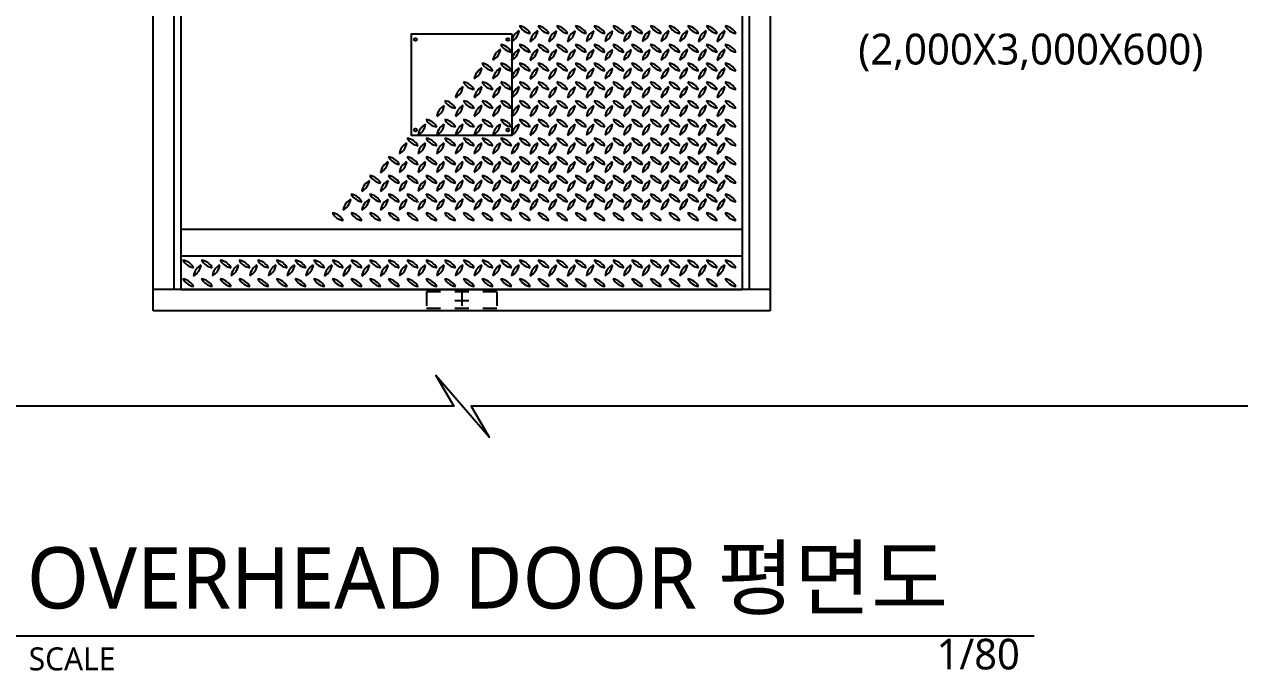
# Model space of a CAD drawing. Header units: millimetres. Extents: x 909 to 159266, y 137 to 21462.
# Drawn here: x 84289 to 88622, y 2517 to 4820 of the extents above; entities that cross this region are included whole.
import ezdxf
from ezdxf.enums import TextEntityAlignment as Align

# ---------------------------------------------------------------- set-up
doc = ezdxf.new("R2010")
doc.units = ezdxf.units.MM
doc.header["$LTSCALE"] = 50
doc.header["$MEASUREMENT"] = 0
doc.linetypes.add('HIDDEN', pattern=[2, 1, -1])
doc.layers.add('DIM', color=7, linetype='Continuous')
doc.layers.add('건축120130$0$MARK', color=3, linetype='Continuous')
doc.layers.add('건축120130$0$TEX', color=3, linetype='Continuous', lineweight=15)
doc.styles.add('울릉도M', font='NanumGothic.ttf')

# ---------------------------------------------------------------- blocks, each defined once
blk = doc.blocks.new('지상1층 평면도$0$G$C6949C102')
at = {"color": 4}
for p, q in [((356, 44.9), (356, 3044.9)), ((2356, 3044.9), (2356, 44.9)), ((356, 44.9), (2356, 44.9))]:
    blk.add_line(p, q, dxfattribs=at)
for p, q in [((356, 260.5), (2356, 260.5)), ((356, 164.9), (2356, 164.9))]:
    blk.add_line(p, q)
blk.add_lwpolyline([(1536, 954.9), (1176, 954.9), (1176, 594.9), (1536, 594.9)], close=True)
for centre in [(1191.7, 936), (1520.3, 936), (1191.7, 613.9), (1520.3, 613.9)]:
    blk.add_circle(centre, 5)
for centre, start, end in [((1585.1, 921.5), 118.0444, 171.459), ((1509.3, 975), 298.0444, 351.459), ((1608, 1009.2), 208.0444, 261.459), ((1554.4, 933.5), 28.0444, 81.459), ((1651.7, 921.5), 118.0444, 171.459), ((1576, 975), 298.0444, 351.459), ((1621.1, 933.5), 28.0444, 81.459), ((1674.6, 1009.2), 208.0444, 261.459), ((1718.4, 921.5), 118.0444, 171.459), ((1642.7, 975), 298.0444, 351.459), ((1687.8, 933.5), 28.0444, 81.459), ((1741.3, 1009.2), 208.0444, 261.459), ((1785.1, 921.5), 118.0444, 171.459), ((1709.3, 975), 298.0444, 351.459), ((1754.4, 933.5), 28.0444, 81.459), ((1808, 1009.2), 208.0444, 261.459), ((1851.7, 921.5), 118.0444, 171.459), ((1776, 975), 298.0444, 351.459), ((1821.1, 933.5), 28.0444, 81.459), ((1874.6, 1009.2), 208.0444, 261.459), ((1918.4, 921.5), 118.0444, 171.459), ((1842.7, 975), 298.0444, 351.459), ((1887.8, 933.5), 28.0444, 81.459), ((1941.3, 1009.2), 208.0444, 261.459), ((1985.1, 921.5), 118.0444, 171.459), ((1909.3, 975), 298.0444, 351.459), ((1954.4, 933.5), 28.0444, 81.459), ((2008, 1009.2), 208.0444, 261.459), ((2051.7, 921.5), 118.0444, 171.459), ((1976, 975), 298.0444, 351.459), ((2021.1, 933.5), 28.0444, 81.459), ((2074.6, 1009.2), 208.0444, 261.459), ((2118.4, 921.5), 118.0444, 171.459), ((2042.7, 975), 298.0444, 351.459), ((2087.8, 933.5), 28.0444, 81.459), ((2141.3, 1009.2), 208.0444, 261.459), ((2185.1, 921.5), 118.0444, 171.459), ((2109.3, 975), 298.0444, 351.459), ((2154.4, 933.5), 28.0444, 81.459), ((2208, 1009.2), 208.0444, 261.459), ((2251.7, 921.5), 118.0444, 171.459), ((2176, 975), 298.0444, 351.459), ((2221.1, 933.5), 28.0444, 81.459), ((2274.6, 1009.2), 208.0444, 261.459), ((2318.4, 921.5), 118.0444, 171.459), ((2242.7, 975), 298.0444, 351.459), ((2287.8, 933.5), 28.0444, 81.459), ((2341.3, 1009.2), 208.0444, 261.459), ((1487.8, 866.8), 28.0444, 81.459), ((1541.3, 942.5), 208.0444, 261.459), ((1554.4, 866.8), 28.0444, 81.459), ((1608, 942.5), 208.0444, 261.459), ((1621.1, 866.8), 28.0444, 81.459), ((1674.6, 942.5), 208.0444, 261.459), ((1687.8, 866.8), 28.0444, 81.459), ((1741.3, 942.5), 208.0444, 261.459), ((1754.4, 866.8), 28.0444, 81.459), ((1808, 942.5), 208.0444, 261.459), ((1821.1, 866.8), 28.0444, 81.459), ((1874.6, 942.5), 208.0444, 261.459), ((1887.8, 866.8), 28.0444, 81.459), ((1941.3, 942.5), 208.0444, 261.459), ((1954.4, 866.8), 28.0444, 81.459), ((2008, 942.5), 208.0444, 261.459), ((2021.1, 866.8), 28.0444, 81.459), ((2074.6, 942.5), 208.0444, 261.459), ((2087.8, 866.8), 28.0444, 81.459), ((2141.3, 942.5), 208.0444, 261.459), ((2154.4, 866.8), 28.0444, 81.459), ((2208, 942.5), 208.0444, 261.459), ((2221.1, 866.8), 28.0444, 81.459), ((2274.6, 942.5), 208.0444, 261.459), ((2287.8, 866.8), 28.0444, 81.459), ((2341.3, 942.5), 208.0444, 261.459), ((1518.4, 854.8), 118.0444, 171.459), ((1442.7, 908.3), 298.0444, 351.459), ((1585.1, 854.8), 118.0444, 171.459), ((1509.3, 908.3), 298.0444, 351.459), ((1651.7, 854.8), 118.0444, 171.459), ((1576, 908.3), 298.0444, 351.459), ((1718.4, 854.8), 118.0444, 171.459), ((1642.7, 908.3), 298.0444, 351.459), ((1785.1, 854.8), 118.0444, 171.459), ((1709.3, 908.3), 298.0444, 351.459), ((1851.7, 854.8), 118.0444, 171.459), ((1776, 908.3), 298.0444, 351.459), ((1918.4, 854.8), 118.0444, 171.459), ((1842.7, 908.3), 298.0444, 351.459), ((1985.1, 854.8), 118.0444, 171.459), ((1909.3, 908.3), 298.0444, 351.459), ((2051.7, 854.8), 118.0444, 171.459), ((1976, 908.3), 298.0444, 351.459), ((2118.4, 854.8), 118.0444, 171.459), ((2042.7, 908.3), 298.0444, 351.459), ((2185.1, 854.8), 118.0444, 171.459), ((2109.3, 908.3), 298.0444, 351.459), ((2251.7, 854.8), 118.0444, 171.459), ((2176, 908.3), 298.0444, 351.459), ((2318.4, 854.8), 118.0444, 171.459), ((2242.7, 908.3), 298.0444, 351.459), ((1451.7, 788.1), 118.0444, 171.459), ((1376, 841.7), 298.0444, 351.459), ((1421.1, 800.1), 28.0444, 81.459), ((1474.6, 875.9), 208.0444, 261.459), ((1518.4, 788.1), 118.0444, 171.459), ((1442.7, 841.7), 298.0444, 351.459), ((1487.8, 800.1), 28.0444, 81.459), ((1541.3, 875.9), 208.0444, 261.459), ((1585.1, 788.1), 118.0444, 171.459), ((1509.3, 841.7), 298.0444, 351.459), ((1554.4, 800.1), 28.0444, 81.459), ((1608, 875.9), 208.0444, 261.459), ((1651.7, 788.1), 118.0444, 171.459), ((1576, 841.7), 298.0444, 351.459), ((1621.1, 800.1), 28.0444, 81.459), ((1674.6, 875.9), 208.0444, 261.459), ((1718.4, 788.1), 118.0444, 171.459), ((1642.7, 841.7), 298.0444, 351.459), ((1687.8, 800.1), 28.0444, 81.459), ((1741.3, 875.9), 208.0444, 261.459), ((1785.1, 788.1), 118.0444, 171.459), ((1709.3, 841.7), 298.0444, 351.459), ((1754.4, 800.1), 28.0444, 81.459), ((1808, 875.9), 208.0444, 261.459), ((1851.7, 788.1), 118.0444, 171.459), ((1776, 841.7), 298.0444, 351.459), ((1821.1, 800.1), 28.0444, 81.459), ((1874.6, 875.9), 208.0444, 261.459), ((1918.4, 788.1), 118.0444, 171.459), ((1842.7, 841.7), 298.0444, 351.459), ((1887.8, 800.1), 28.0444, 81.459), ((1941.3, 875.9), 208.0444, 261.459), ((1985.1, 788.1), 118.0444, 171.459), ((1909.3, 841.7), 298.0444, 351.459), ((1954.4, 800.1), 28.0444, 81.459), ((2008, 875.9), 208.0444, 261.459), ((2051.7, 788.1), 118.0444, 171.459), ((1976, 841.7), 298.0444, 351.459), ((2021.1, 800.1), 28.0444, 81.459), ((2074.6, 875.9), 208.0444, 261.459), ((2118.4, 788.1), 118.0444, 171.459), ((2042.7, 841.7), 298.0444, 351.459), ((2087.8, 800.1), 28.0444, 81.459), ((2141.3, 875.9), 208.0444, 261.459), ((2185.1, 788.1), 118.0444, 171.459), ((2109.3, 841.7), 298.0444, 351.459), ((2154.4, 800.1), 28.0444, 81.459), ((2208, 875.9), 208.0444, 261.459), ((2251.7, 788.1), 118.0444, 171.459), ((2176, 841.7), 298.0444, 351.459), ((2221.1, 800.1), 28.0444, 81.459), ((2274.6, 875.9), 208.0444, 261.459), ((2318.4, 788.1), 118.0444, 171.459), ((2242.7, 841.7), 298.0444, 351.459), ((2287.8, 800.1), 28.0444, 81.459), ((2341.3, 875.9), 208.0444, 261.459), ((1354.4, 733.5), 28.0444, 81.459), ((1408, 809.2), 208.0444, 261.459), ((1421.1, 733.5), 28.0444, 81.459), ((1474.6, 809.2), 208.0444, 261.459), ((1487.8, 733.5), 28.0444, 81.459), ((1541.3, 809.2), 208.0444, 261.459), ((1554.4, 733.5), 28.0444, 81.459), ((1608, 809.2), 208.0444, 261.459), ((1621.1, 733.5), 28.0444, 81.459), ((1674.6, 809.2), 208.0444, 261.459), ((1687.8, 733.5), 28.0444, 81.459), ((1741.3, 809.2), 208.0444, 261.459), ((1754.4, 733.5), 28.0444, 81.459), ((1808, 809.2), 208.0444, 261.459), ((1821.1, 733.5), 28.0444, 81.459), ((1874.6, 809.2), 208.0444, 261.459), ((1887.8, 733.5), 28.0444, 81.459), ((1941.3, 809.2), 208.0444, 261.459), ((1954.4, 733.5), 28.0444, 81.459), ((2008, 809.2), 208.0444, 261.459), ((2021.1, 733.5), 28.0444, 81.459), ((2074.6, 809.2), 208.0444, 261.459), ((2087.8, 733.5), 28.0444, 81.459), ((2141.3, 809.2), 208.0444, 261.459), ((2154.4, 733.5), 28.0444, 81.459), ((2208, 809.2), 208.0444, 261.459), ((2221.1, 733.5), 28.0444, 81.459), ((2274.6, 809.2), 208.0444, 261.459), ((2287.8, 733.5), 28.0444, 81.459), ((2341.3, 809.2), 208.0444, 261.459), ((1385.1, 721.5), 118.0444, 171.459), ((1309.3, 775), 298.0444, 351.459), ((1451.7, 721.5), 118.0444, 171.459), ((1376, 775), 298.0444, 351.459), ((1518.4, 721.5), 118.0444, 171.459), ((1442.7, 775), 298.0444, 351.459), ((1585.1, 721.5), 118.0444, 171.459), ((1509.3, 775), 298.0444, 351.459), ((1651.7, 721.5), 118.0444, 171.459), ((1576, 775), 298.0444, 351.459), ((1718.4, 721.5), 118.0444, 171.459), ((1642.7, 775), 298.0444, 351.459), ((1785.1, 721.5), 118.0444, 171.459), ((1709.3, 775), 298.0444, 351.459), ((1851.7, 721.5), 118.0444, 171.459), ((1776, 775), 298.0444, 351.459), ((1918.4, 721.5), 118.0444, 171.459), ((1842.7, 775), 298.0444, 351.459), ((1985.1, 721.5), 118.0444, 171.459), ((1909.3, 775), 298.0444, 351.459), ((2051.7, 721.5), 118.0444, 171.459), ((1976, 775), 298.0444, 351.459), ((2118.4, 721.5), 118.0444, 171.459), ((2042.7, 775), 298.0444, 351.459), ((2185.1, 721.5), 118.0444, 171.459), ((2109.3, 775), 298.0444, 351.459), ((2251.7, 721.5), 118.0444, 171.459), ((2176, 775), 298.0444, 351.459), ((2318.4, 721.5), 118.0444, 171.459), ((2242.7, 775), 298.0444, 351.459), ((1318.4, 654.8), 118.0444, 171.459), ((1242.7, 708.3), 298.0444, 351.459), ((1287.8, 666.8), 28.0444, 81.459), ((1341.3, 742.5), 208.0444, 261.459), ((1385.1, 654.8), 118.0444, 171.459), ((1309.3, 708.3), 298.0444, 351.459), ((1354.4, 666.8), 28.0444, 81.459), ((1408, 742.5), 208.0444, 261.459), ((1451.7, 654.8), 118.0444, 171.459), ((1376, 708.3), 298.0444, 351.459), ((1421.1, 666.8), 28.0444, 81.459), ((1474.6, 742.5), 208.0444, 261.459), ((1518.4, 654.8), 118.0444, 171.459), ((1442.7, 708.3), 298.0444, 351.459), ((1487.8, 666.8), 28.0444, 81.459), ((1541.3, 742.5), 208.0444, 261.459), ((1585.1, 654.8), 118.0444, 171.459), ((1509.3, 708.3), 298.0444, 351.459), ((1554.4, 666.8), 28.0444, 81.459), ((1608, 742.5), 208.0444, 261.459), ((1651.7, 654.8), 118.0444, 171.459), ((1576, 708.3), 298.0444, 351.459), ((1621.1, 666.8), 28.0444, 81.459), ((1674.6, 742.5), 208.0444, 261.459), ((1718.4, 654.8), 118.0444, 171.459), ((1642.7, 708.3), 298.0444, 351.459), ((1687.8, 666.8), 28.0444, 81.459), ((1741.3, 742.5), 208.0444, 261.459), ((1785.1, 654.8), 118.0444, 171.459), ((1709.3, 708.3), 298.0444, 351.459), ((1754.4, 666.8), 28.0444, 81.459), ((1808, 742.5), 208.0444, 261.459), ((1851.7, 654.8), 118.0444, 171.459), ((1776, 708.3), 298.0444, 351.459), ((1821.1, 666.8), 28.0444, 81.459), ((1874.6, 742.5), 208.0444, 261.459), ((1918.4, 654.8), 118.0444, 171.459), ((1842.7, 708.3), 298.0444, 351.459), ((1887.8, 666.8), 28.0444, 81.459), ((1941.3, 742.5), 208.0444, 261.459), ((1985.1, 654.8), 118.0444, 171.459), ((1909.3, 708.3), 298.0444, 351.459), ((1954.4, 666.8), 28.0444, 81.459), ((2008, 742.5), 208.0444, 261.459), ((2051.7, 654.8), 118.0444, 171.459), ((1976, 708.3), 298.0444, 351.459), ((2021.1, 666.8), 28.0444, 81.459), ((2074.6, 742.5), 208.0444, 261.459), ((2118.4, 654.8), 118.0444, 171.459), ((2042.7, 708.3), 298.0444, 351.459), ((2087.8, 666.8), 28.0444, 81.459), ((2141.3, 742.5), 208.0444, 261.459), ((2185.1, 654.8), 118.0444, 171.459), ((2109.3, 708.3), 298.0444, 351.459), ((2154.4, 666.8), 28.0444, 81.459), ((2208, 742.5), 208.0444, 261.459), ((2251.7, 654.8), 118.0444, 171.459), ((2176, 708.3), 298.0444, 351.459), ((2221.1, 666.8), 28.0444, 81.459), ((2274.6, 742.5), 208.0444, 261.459), ((2318.4, 654.8), 118.0444, 171.459), ((2242.7, 708.3), 298.0444, 351.459), ((2287.8, 666.8), 28.0444, 81.459), ((2341.3, 742.5), 208.0444, 261.459), ((1221.1, 600.1), 28.0444, 81.459), ((1274.6, 675.9), 208.0444, 261.459), ((1287.8, 600.1), 28.0444, 81.459), ((1341.3, 675.9), 208.0444, 261.459), ((1354.4, 600.1), 28.0444, 81.459), ((1408, 675.9), 208.0444, 261.459), ((1421.1, 600.1), 28.0444, 81.459), ((1474.6, 675.9), 208.0444, 261.459), ((1487.8, 600.1), 28.0444, 81.459), ((1541.3, 675.9), 208.0444, 261.459), ((1554.4, 600.1), 28.0444, 81.459), ((1608, 675.9), 208.0444, 261.459), ((1621.1, 600.1), 28.0444, 81.459), ((1674.6, 675.9), 208.0444, 261.459), ((1687.8, 600.1), 28.0444, 81.459), ((1741.3, 675.9), 208.0444, 261.459), ((1754.4, 600.1), 28.0444, 81.459), ((1808, 675.9), 208.0444, 261.459), ((1821.1, 600.1), 28.0444, 81.459), ((1874.6, 675.9), 208.0444, 261.459), ((1887.8, 600.1), 28.0444, 81.459), ((1941.3, 675.9), 208.0444, 261.459), ((1954.4, 600.1), 28.0444, 81.459), ((2008, 675.9), 208.0444, 261.459), ((2021.1, 600.1), 28.0444, 81.459), ((2074.6, 675.9), 208.0444, 261.459), ((2087.8, 600.1), 28.0444, 81.459), ((2141.3, 675.9), 208.0444, 261.459), ((2154.4, 600.1), 28.0444, 81.459), ((2208, 675.9), 208.0444, 261.459), ((2221.1, 600.1), 28.0444, 81.459), ((2274.6, 675.9), 208.0444, 261.459), ((2287.8, 600.1), 28.0444, 81.459), ((2341.3, 675.9), 208.0444, 261.459), ((1251.7, 588.1), 118.0444, 171.459), ((1176, 641.7), 298.0444, 351.459), ((1318.4, 588.1), 118.0444, 171.459), ((1242.7, 641.7), 298.0444, 351.459), ((1385.1, 588.1), 118.0444, 171.459), ((1309.3, 641.7), 298.0444, 351.459), ((1451.7, 588.1), 118.0444, 171.459), ((1376, 641.7), 298.0444, 351.459), ((1518.4, 588.1), 118.0444, 171.459), ((1442.7, 641.7), 298.0444, 351.459), ((1585.1, 588.1), 118.0444, 171.459), ((1509.3, 641.7), 298.0444, 351.459), ((1651.7, 588.1), 118.0444, 171.459), ((1576, 641.7), 298.0444, 351.459), ((1718.4, 588.1), 118.0444, 171.459), ((1642.7, 641.7), 298.0444, 351.459), ((1785.1, 588.1), 118.0444, 171.459), ((1709.3, 641.7), 298.0444, 351.459), ((1851.7, 588.1), 118.0444, 171.459), ((1776, 641.7), 298.0444, 351.459), ((1918.4, 588.1), 118.0444, 171.459), ((1842.7, 641.7), 298.0444, 351.459), ((1985.1, 588.1), 118.0444, 171.459), ((1909.3, 641.7), 298.0444, 351.459), ((2051.7, 588.1), 118.0444, 171.459), ((1976, 641.7), 298.0444, 351.459), ((2118.4, 588.1), 118.0444, 171.459), ((2042.7, 641.7), 298.0444, 351.459), ((2185.1, 588.1), 118.0444, 171.459), ((2109.3, 641.7), 298.0444, 351.459), ((2251.7, 588.1), 118.0444, 171.459), ((2176, 641.7), 298.0444, 351.459), ((2318.4, 588.1), 118.0444, 171.459), ((2242.7, 641.7), 298.0444, 351.459), ((1185.1, 521.5), 118.0444, 171.459), ((1109.3, 575), 298.0444, 351.459), ((1154.4, 533.5), 28.0444, 81.459), ((1208, 609.2), 208.0444, 261.459), ((1251.7, 521.5), 118.0444, 171.459), ((1176, 575), 298.0444, 351.459), ((1221.1, 533.5), 28.0444, 81.459), ((1274.6, 609.2), 208.0444, 261.459), ((1318.4, 521.5), 118.0444, 171.459), ((1242.7, 575), 298.0444, 351.459), ((1287.8, 533.5), 28.0444, 81.459), ((1341.3, 609.2), 208.0444, 261.459), ((1385.1, 521.5), 118.0444, 171.459), ((1309.3, 575), 298.0444, 351.459), ((1354.4, 533.5), 28.0444, 81.459), ((1408, 609.2), 208.0444, 261.459), ((1451.7, 521.5), 118.0444, 171.459), ((1376, 575), 298.0444, 351.459), ((1421.1, 533.5), 28.0444, 81.459), ((1474.6, 609.2), 208.0444, 261.459), ((1518.4, 521.5), 118.0444, 171.459), ((1442.7, 575), 298.0444, 351.459), ((1487.8, 533.5), 28.0444, 81.459), ((1541.3, 609.2), 208.0444, 261.459), ((1585.1, 521.5), 118.0444, 171.459), ((1509.3, 575), 298.0444, 351.459), ((1554.4, 533.5), 28.0444, 81.459), ((1608, 609.2), 208.0444, 261.459), ((1651.7, 521.5), 118.0444, 171.459), ((1576, 575), 298.0444, 351.459), ((1621.1, 533.5), 28.0444, 81.459), ((1674.6, 609.2), 208.0444, 261.459), ((1718.4, 521.5), 118.0444, 171.459), ((1642.7, 575), 298.0444, 351.459), ((1687.8, 533.5), 28.0444, 81.459), ((1741.3, 609.2), 208.0444, 261.459), ((1785.1, 521.5), 118.0444, 171.459), ((1709.3, 575), 298.0444, 351.459), ((1754.4, 533.5), 28.0444, 81.459), ((1808, 609.2), 208.0444, 261.459), ((1851.7, 521.5), 118.0444, 171.459), ((1776, 575), 298.0444, 351.459), ((1821.1, 533.5), 28.0444, 81.459), ((1874.6, 609.2), 208.0444, 261.459), ((1918.4, 521.5), 118.0444, 171.459), ((1842.7, 575), 298.0444, 351.459), ((1887.8, 533.5), 28.0444, 81.459), ((1941.3, 609.2), 208.0444, 261.459), ((1985.1, 521.5), 118.0444, 171.459), ((1909.3, 575), 298.0444, 351.459), ((1954.4, 533.5), 28.0444, 81.459), ((2008, 609.2), 208.0444, 261.459), ((2051.7, 521.5), 118.0444, 171.459), ((1976, 575), 298.0444, 351.459), ((2021.1, 533.5), 28.0444, 81.459), ((2074.6, 609.2), 208.0444, 261.459), ((2118.4, 521.5), 118.0444, 171.459), ((2042.7, 575), 298.0444, 351.459), ((2087.8, 533.5), 28.0444, 81.459), ((2141.3, 609.2), 208.0444, 261.459), ((2185.1, 521.5), 118.0444, 171.459), ((2109.3, 575), 298.0444, 351.459), ((2154.4, 533.5), 28.0444, 81.459), ((2208, 609.2), 208.0444, 261.459), ((2251.7, 521.5), 118.0444, 171.459), ((2176, 575), 298.0444, 351.459), ((2221.1, 533.5), 28.0444, 81.459), ((2274.6, 609.2), 208.0444, 261.459), ((2318.4, 521.5), 118.0444, 171.459), ((2242.7, 575), 298.0444, 351.459), ((2287.8, 533.5), 28.0444, 81.459), ((2341.3, 609.2), 208.0444, 261.459), ((1118.4, 454.8), 118.0444, 171.459), ((1042.7, 508.3), 298.0444, 351.459), ((1087.8, 466.8), 28.0444, 81.459), ((1141.3, 542.5), 208.0444, 261.459), ((1185.1, 454.8), 118.0444, 171.459), ((1109.3, 508.3), 298.0444, 351.459), ((1154.4, 466.8), 28.0444, 81.459), ((1208, 542.5), 208.0444, 261.459), ((1251.7, 454.8), 118.0444, 171.459), ((1176, 508.3), 298.0444, 351.459), ((1221.1, 466.8), 28.0444, 81.459), ((1274.6, 542.5), 208.0444, 261.459), ((1318.4, 454.8), 118.0444, 171.459), ((1242.7, 508.3), 298.0444, 351.459), ((1287.8, 466.8), 28.0444, 81.459), ((1341.3, 542.5), 208.0444, 261.459), ((1385.1, 454.8), 118.0444, 171.459), ((1309.3, 508.3), 298.0444, 351.459), ((1354.4, 466.8), 28.0444, 81.459), ((1408, 542.5), 208.0444, 261.459), ((1451.7, 454.8), 118.0444, 171.459), ((1376, 508.3), 298.0444, 351.459), ((1421.1, 466.8), 28.0444, 81.459), ((1474.6, 542.5), 208.0444, 261.459), ((1518.4, 454.8), 118.0444, 171.459), ((1442.7, 508.3), 298.0444, 351.459), ((1487.8, 466.8), 28.0444, 81.459), ((1541.3, 542.5), 208.0444, 261.459), ((1585.1, 454.8), 118.0444, 171.459), ((1509.3, 508.3), 298.0444, 351.459), ((1554.4, 466.8), 28.0444, 81.459), ((1608, 542.5), 208.0444, 261.459), ((1651.7, 454.8), 118.0444, 171.459), ((1576, 508.3), 298.0444, 351.459), ((1621.1, 466.8), 28.0444, 81.459), ((1674.6, 542.5), 208.0444, 261.459), ((1718.4, 454.8), 118.0444, 171.459), ((1642.7, 508.3), 298.0444, 351.459), ((1687.8, 466.8), 28.0444, 81.459), ((1741.3, 542.5), 208.0444, 261.459), ((1785.1, 454.8), 118.0444, 171.459), ((1709.3, 508.3), 298.0444, 351.459), ((1754.4, 466.8), 28.0444, 81.459), ((1808, 542.5), 208.0444, 261.459), ((1851.7, 454.8), 118.0444, 171.459), ((1776, 508.3), 298.0444, 351.459), ((1821.1, 466.8), 28.0444, 81.459), ((1874.6, 542.5), 208.0444, 261.459), ((1918.4, 454.8), 118.0444, 171.459), ((1842.7, 508.3), 298.0444, 351.459), ((1887.8, 466.8), 28.0444, 81.459), ((1941.3, 542.5), 208.0444, 261.459), ((1985.1, 454.8), 118.0444, 171.459), ((1909.3, 508.3), 298.0444, 351.459), ((1954.4, 466.8), 28.0444, 81.459), ((2008, 542.5), 208.0444, 261.459), ((2051.7, 454.8), 118.0444, 171.459), ((1976, 508.3), 298.0444, 351.459), ((2021.1, 466.8), 28.0444, 81.459), ((2074.6, 542.5), 208.0444, 261.459), ((2118.4, 454.8), 118.0444, 171.459), ((2042.7, 508.3), 298.0444, 351.459), ((2087.8, 466.8), 28.0444, 81.459), ((2141.3, 542.5), 208.0444, 261.459), ((2185.1, 454.8), 118.0444, 171.459), ((2109.3, 508.3), 298.0444, 351.459), ((2154.4, 466.8), 28.0444, 81.459), ((2208, 542.5), 208.0444, 261.459), ((2251.7, 454.8), 118.0444, 171.459), ((2176, 508.3), 298.0444, 351.459), ((2221.1, 466.8), 28.0444, 81.459), ((2274.6, 542.5), 208.0444, 261.459), ((2318.4, 454.8), 118.0444, 171.459), ((2242.7, 508.3), 298.0444, 351.459), ((2287.8, 466.8), 28.0444, 81.459), ((2341.3, 542.5), 208.0444, 261.459), ((1051.7, 388.1), 118.0444, 171.459), ((976, 441.7), 298.0444, 351.459), ((1021.1, 400.1), 28.0444, 81.459), ((1074.6, 475.9), 208.0444, 261.459), ((1118.4, 388.1), 118.0444, 171.459), ((1042.7, 441.7), 298.0444, 351.459), ((1087.8, 400.1), 28.0444, 81.459), ((1141.3, 475.9), 208.0444, 261.459), ((1185.1, 388.1), 118.0444, 171.459), ((1109.3, 441.7), 298.0444, 351.459), ((1154.4, 400.1), 28.0444, 81.459), ((1208, 475.9), 208.0444, 261.459), ((1251.7, 388.1), 118.0444, 171.459), ((1176, 441.7), 298.0444, 351.459), ((1221.1, 400.1), 28.0444, 81.459), ((1274.6, 475.9), 208.0444, 261.459), ((1318.4, 388.1), 118.0444, 171.459), ((1242.7, 441.7), 298.0444, 351.459), ((1287.8, 400.1), 28.0444, 81.459), ((1341.3, 475.9), 208.0444, 261.459), ((1385.1, 388.1), 118.0444, 171.459), ((1309.3, 441.7), 298.0444, 351.459), ((1354.4, 400.1), 28.0444, 81.459), ((1408, 475.9), 208.0444, 261.459), ((1451.7, 388.1), 118.0444, 171.459), ((1376, 441.7), 298.0444, 351.459), ((1421.1, 400.1), 28.0444, 81.459), ((1474.6, 475.9), 208.0444, 261.459), ((1518.4, 388.1), 118.0444, 171.459), ((1442.7, 441.7), 298.0444, 351.459), ((1487.8, 400.1), 28.0444, 81.459), ((1541.3, 475.9), 208.0444, 261.459), ((1585.1, 388.1), 118.0444, 171.459), ((1509.3, 441.7), 298.0444, 351.459), ((1554.4, 400.1), 28.0444, 81.459), ((1608, 475.9), 208.0444, 261.459), ((1651.7, 388.1), 118.0444, 171.459), ((1576, 441.7), 298.0444, 351.459), ((1621.1, 400.1), 28.0444, 81.459), ((1674.6, 475.9), 208.0444, 261.459), ((1718.4, 388.1), 118.0444, 171.459), ((1642.7, 441.7), 298.0444, 351.459), ((1687.8, 400.1), 28.0444, 81.459), ((1741.3, 475.9), 208.0444, 261.459), ((1785.1, 388.1), 118.0444, 171.459), ((1709.3, 441.7), 298.0444, 351.459), ((1754.4, 400.1), 28.0444, 81.459), ((1808, 475.9), 208.0444, 261.459), ((1851.7, 388.1), 118.0444, 171.459), ((1776, 441.7), 298.0444, 351.459), ((1821.1, 400.1), 28.0444, 81.459), ((1874.6, 475.9), 208.0444, 261.459), ((1918.4, 388.1), 118.0444, 171.459), ((1842.7, 441.7), 298.0444, 351.459), ((1887.8, 400.1), 28.0444, 81.459), ((1941.3, 475.9), 208.0444, 261.459), ((1985.1, 388.1), 118.0444, 171.459), ((1909.3, 441.7), 298.0444, 351.459), ((1954.4, 400.1), 28.0444, 81.459), ((2008, 475.9), 208.0444, 261.459), ((2051.7, 388.1), 118.0444, 171.459), ((1976, 441.7), 298.0444, 351.459), ((2021.1, 400.1), 28.0444, 81.459), ((2074.6, 475.9), 208.0444, 261.459), ((2118.4, 388.1), 118.0444, 171.459), ((2042.7, 441.7), 298.0444, 351.459), ((2087.8, 400.1), 28.0444, 81.459), ((2141.3, 475.9), 208.0444, 261.459), ((2185.1, 388.1), 118.0444, 171.459), ((2109.3, 441.7), 298.0444, 351.459), ((2154.4, 400.1), 28.0444, 81.459), ((2208, 475.9), 208.0444, 261.459), ((2176, 441.7), 298.0444, 351.459), ((2251.7, 388.1), 118.0444, 171.459), ((2221.1, 400.1), 28.0444, 81.459), ((2274.6, 475.9), 208.0444, 261.459), ((2318.4, 388.1), 118.0444, 171.459), ((2242.7, 441.7), 298.0444, 351.459), ((2287.8, 400.1), 28.0444, 81.459), ((2341.3, 475.9), 208.0444, 261.459), ((985.1, 321.5), 118.0444, 171.459), ((909.3, 375), 298.0444, 351.459), ((954.4, 333.5), 28.0444, 81.459), ((1008, 409.2), 208.0444, 261.459), ((1051.7, 321.5), 118.0444, 171.459), ((976, 375), 298.0444, 351.459), ((1021.1, 333.5), 28.0444, 81.459), ((1074.6, 409.2), 208.0444, 261.459), ((1118.4, 321.5), 118.0444, 171.459), ((1042.7, 375), 298.0444, 351.459), ((1087.8, 333.5), 28.0444, 81.459), ((1141.3, 409.2), 208.0444, 261.459), ((1185.1, 321.5), 118.0444, 171.459), ((1109.3, 375), 298.0444, 351.459), ((1154.4, 333.5), 28.0444, 81.459), ((1208, 409.2), 208.0444, 261.459), ((1251.7, 321.5), 118.0444, 171.459), ((1176, 375), 298.0444, 351.459), ((1221.1, 333.5), 28.0444, 81.459), ((1274.6, 409.2), 208.0444, 261.459), ((1318.4, 321.5), 118.0444, 171.459), ((1242.7, 375), 298.0444, 351.459), ((1287.8, 333.5), 28.0444, 81.459), ((1341.3, 409.2), 208.0444, 261.459), ((1385.1, 321.5), 118.0444, 171.459), ((1309.3, 375), 298.0444, 351.459), ((1354.4, 333.5), 28.0444, 81.459), ((1408, 409.2), 208.0444, 261.459), ((1451.7, 321.5), 118.0444, 171.459), ((1376, 375), 298.0444, 351.459), ((1421.1, 333.5), 28.0444, 81.459), ((1474.6, 409.2), 208.0444, 261.459), ((1518.4, 321.5), 118.0444, 171.459), ((1442.7, 375), 298.0444, 351.459), ((1487.8, 333.5), 28.0444, 81.459), ((1541.3, 409.2), 208.0444, 261.459), ((1585.1, 321.5), 118.0444, 171.459), ((1509.3, 375), 298.0444, 351.459), ((1554.4, 333.5), 28.0444, 81.459), ((1608, 409.2), 208.0444, 261.459), ((1651.7, 321.5), 118.0444, 171.459), ((1576, 375), 298.0444, 351.459), ((1621.1, 333.5), 28.0444, 81.459), ((1674.6, 409.2), 208.0444, 261.459), ((1718.4, 321.5), 118.0444, 171.459), ((1642.7, 375), 298.0444, 351.459), ((1687.8, 333.5), 28.0444, 81.459), ((1741.3, 409.2), 208.0444, 261.459), ((1785.1, 321.5), 118.0444, 171.459), ((1709.3, 375), 298.0444, 351.459), ((1754.4, 333.5), 28.0444, 81.459), ((1808, 409.2), 208.0444, 261.459), ((1851.7, 321.5), 118.0444, 171.459), ((1776, 375), 298.0444, 351.459), ((1821.1, 333.5), 28.0444, 81.459), ((1874.6, 409.2), 208.0444, 261.459), ((1918.4, 321.5), 118.0444, 171.459), ((1842.7, 375), 298.0444, 351.459), ((1887.8, 333.5), 28.0444, 81.459), ((1941.3, 409.2), 208.0444, 261.459), ((1985.1, 321.5), 118.0444, 171.459), ((1909.3, 375), 298.0444, 351.459), ((1954.4, 333.5), 28.0444, 81.459), ((2008, 409.2), 208.0444, 261.459), ((2051.7, 321.5), 118.0444, 171.459), ((1976, 375), 298.0444, 351.459), ((2021.1, 333.5), 28.0444, 81.459), ((2074.6, 409.2), 208.0444, 261.459), ((2118.4, 321.5), 118.0444, 171.459), ((2042.7, 375), 298.0444, 351.459), ((2087.8, 333.5), 28.0444, 81.459), ((2141.3, 409.2), 208.0444, 261.459), ((2185.1, 321.5), 118.0444, 171.459), ((2109.3, 375), 298.0444, 351.459), ((2154.4, 333.5), 28.0444, 81.459), ((2208, 409.2), 208.0444, 261.459), ((2251.7, 321.5), 118.0444, 171.459), ((2176, 375), 298.0444, 351.459), ((2274.6, 409.2), 208.0444, 261.459), ((2221.1, 333.5), 28.0444, 81.459), ((2318.4, 321.5), 118.0444, 171.459), ((2242.7, 375), 298.0444, 351.459), ((2341.3, 409.2), 208.0444, 261.459), ((2287.8, 333.5), 28.0444, 81.459), ((887.8, 266.8), 28.0444, 81.459), ((941.3, 342.5), 208.0444, 261.459), ((954.4, 266.8), 28.0444, 81.459), ((1008, 342.5), 208.0444, 261.459), ((1021.1, 266.8), 28.0444, 81.459), ((1074.6, 342.5), 208.0444, 261.459), ((1087.8, 266.8), 28.0444, 81.459), ((1141.3, 342.5), 208.0444, 261.459), ((1154.4, 266.8), 28.0444, 81.459), ((1208, 342.5), 208.0444, 261.459), ((1221.1, 266.8), 28.0444, 81.459), ((1274.6, 342.5), 208.0444, 261.459), ((1287.8, 266.8), 28.0444, 81.459), ((1341.3, 342.5), 208.0444, 261.459), ((1354.4, 266.8), 28.0444, 81.459), ((1408, 342.5), 208.0444, 261.459), ((1421.1, 266.8), 28.0444, 81.459), ((1474.6, 342.5), 208.0444, 261.459), ((1487.8, 266.8), 28.0444, 81.459), ((1541.3, 342.5), 208.0444, 261.459), ((1554.4, 266.8), 28.0444, 81.459), ((1608, 342.5), 208.0444, 261.459), ((1621.1, 266.8), 28.0444, 81.459), ((1674.6, 342.5), 208.0444, 261.459), ((1687.8, 266.8), 28.0444, 81.459), ((1741.3, 342.5), 208.0444, 261.459), ((1754.4, 266.8), 28.0444, 81.459), ((1808, 342.5), 208.0444, 261.459), ((1821.1, 266.8), 28.0444, 81.459), ((1874.6, 342.5), 208.0444, 261.459), ((1887.8, 266.8), 28.0444, 81.459), ((1941.3, 342.5), 208.0444, 261.459), ((1954.4, 266.8), 28.0444, 81.459), ((2008, 342.5), 208.0444, 261.459), ((2021.1, 266.8), 28.0444, 81.459), ((2074.6, 342.5), 208.0444, 261.459), ((2087.8, 266.8), 28.0444, 81.459), ((2141.3, 342.5), 208.0444, 261.459), ((2154.4, 266.8), 28.0444, 81.459), ((2208, 342.5), 208.0444, 261.459), ((2221.1, 266.8), 28.0444, 81.459), ((2274.6, 342.5), 208.0444, 261.459), ((2287.8, 266.8), 28.0444, 81.459), ((2341.3, 342.5), 208.0444, 261.459), ((354.4, 98.8), 28.0444, 81.459), ((408, 174.5), 208.0444, 261.459), ((451.7, 86.8), 118.0444, 171.459), ((376, 140.3), 298.0444, 351.459), ((421.1, 98.8), 28.0444, 81.459), ((474.6, 174.5), 208.0444, 261.459), ((518.4, 86.8), 118.0444, 171.459), ((442.7, 140.3), 298.0444, 351.459), ((487.8, 98.8), 28.0444, 81.459), ((541.3, 174.5), 208.0444, 261.459), ((585.1, 86.8), 118.0444, 171.459), ((509.3, 140.3), 298.0444, 351.459), ((554.4, 98.8), 28.0444, 81.459), ((608, 174.5), 208.0444, 261.459), ((651.7, 86.8), 118.0444, 171.459), ((576, 140.3), 298.0444, 351.459), ((621.1, 98.8), 28.0444, 81.459), ((674.6, 174.5), 208.0444, 261.459), ((718.4, 86.8), 118.0444, 171.459), ((642.7, 140.3), 298.0444, 351.459), ((687.8, 98.8), 28.0444, 81.459), ((741.3, 174.5), 208.0444, 261.459), ((785.1, 86.8), 118.0444, 171.459), ((709.3, 140.3), 298.0444, 351.459), ((754.4, 98.8), 28.0444, 81.459), ((808, 174.5), 208.0444, 261.459), ((851.7, 86.8), 118.0444, 171.459), ((776, 140.3), 298.0444, 351.459), ((821.1, 98.8), 28.0444, 81.459), ((874.6, 174.5), 208.0444, 261.459), ((918.4, 86.8), 118.0444, 171.459), ((842.7, 140.3), 298.0444, 351.459), ((887.8, 98.8), 28.0444, 81.459), ((941.3, 174.5), 208.0444, 261.459), ((985.1, 86.8), 118.0444, 171.459), ((909.3, 140.3), 298.0444, 351.459), ((954.4, 98.8), 28.0444, 81.459), ((1008, 174.5), 208.0444, 261.459), ((1051.7, 86.8), 118.0444, 171.459), ((976, 140.3), 298.0444, 351.459), ((1021.1, 98.8), 28.0444, 81.459), ((1074.6, 174.5), 208.0444, 261.459), ((1118.4, 86.8), 118.0444, 171.459), ((1042.7, 140.3), 298.0444, 351.459), ((1087.8, 98.8), 28.0444, 81.459), ((1141.3, 174.5), 208.0444, 261.459), ((1185.1, 86.8), 118.0444, 171.459), ((1109.3, 140.3), 298.0444, 351.459), ((1154.4, 98.8), 28.0444, 81.459), ((1208, 174.5), 208.0444, 261.459), ((1251.7, 86.8), 118.0444, 171.459), ((1176, 140.3), 298.0444, 351.459), ((1221.1, 98.8), 28.0444, 81.459), ((1274.6, 174.5), 208.0444, 261.459), ((1318.4, 86.8), 118.0444, 171.459), ((1242.7, 140.3), 298.0444, 351.459), ((1287.8, 98.8), 28.0444, 81.459), ((1341.3, 174.5), 208.0444, 261.459), ((1385.1, 86.8), 118.0444, 171.459), ((1309.3, 140.3), 298.0444, 351.459), ((1354.4, 98.8), 28.0444, 81.459), ((1408, 174.5), 208.0444, 261.459), ((1451.7, 86.8), 118.0444, 171.459), ((1376, 140.3), 298.0444, 351.459), ((1421.1, 98.8), 28.0444, 81.459), ((1474.6, 174.5), 208.0444, 261.459), ((1518.4, 86.8), 118.0444, 171.459), ((1442.7, 140.3), 298.0444, 351.459), ((1487.8, 98.8), 28.0444, 81.459), ((1541.3, 174.5), 208.0444, 261.459), ((1585.1, 86.8), 118.0444, 171.459), ((1509.3, 140.3), 298.0444, 351.459), ((1554.4, 98.8), 28.0444, 81.459), ((1608, 174.5), 208.0444, 261.459), ((1651.7, 86.8), 118.0444, 171.459), ((1576, 140.3), 298.0444, 351.459), ((1621.1, 98.8), 28.0444, 81.459), ((1674.6, 174.5), 208.0444, 261.459), ((1718.4, 86.8), 118.0444, 171.459), ((1642.7, 140.3), 298.0444, 351.459), ((1687.8, 98.8), 28.0444, 81.459), ((1741.3, 174.5), 208.0444, 261.459), ((1785.1, 86.8), 118.0444, 171.459), ((1709.3, 140.3), 298.0444, 351.459), ((1754.4, 98.8), 28.0444, 81.459), ((1808, 174.5), 208.0444, 261.459), ((1851.7, 86.8), 118.0444, 171.459), ((1776, 140.3), 298.0444, 351.459), ((1821.1, 98.8), 28.0444, 81.459), ((1874.6, 174.5), 208.0444, 261.459), ((1918.4, 86.8), 118.0444, 171.459), ((1842.7, 140.3), 298.0444, 351.459), ((1887.8, 98.8), 28.0444, 81.459), ((1941.3, 174.5), 208.0444, 261.459), ((1985.1, 86.8), 118.0444, 171.459), ((1909.3, 140.3), 298.0444, 351.459), ((1954.4, 98.8), 28.0444, 81.459), ((2008, 174.5), 208.0444, 261.459), ((2051.7, 86.8), 118.0444, 171.459), ((1976, 140.3), 298.0444, 351.459), ((2021.1, 98.8), 28.0444, 81.459), ((2074.6, 174.5), 208.0444, 261.459), ((2118.4, 86.8), 118.0444, 171.459), ((2042.7, 140.3), 298.0444, 351.459), ((2087.8, 98.8), 28.0444, 81.459), ((2141.3, 174.5), 208.0444, 261.459), ((2185.1, 86.8), 118.0444, 171.459), ((2109.3, 140.3), 298.0444, 351.459), ((2208, 174.5), 208.0444, 261.459), ((2154.4, 98.8), 28.0444, 81.459), ((2251.7, 86.8), 118.0444, 171.459), ((2176, 140.3), 298.0444, 351.459), ((2274.6, 174.5), 208.0444, 261.459), ((2221.1, 98.8), 28.0444, 81.459), ((2318.4, 86.8), 118.0444, 171.459), ((2242.7, 140.3), 298.0444, 351.459), ((2341.3, 174.5), 208.0444, 261.459), ((2287.8, 98.8), 28.0444, 81.459), ((354.4, 32.1), 28.0444, 81.459), ((408, 107.9), 208.0444, 261.459), ((421.1, 32.1), 28.0444, 81.459), ((474.6, 107.9), 208.0444, 261.459), ((487.8, 32.1), 28.0444, 81.459), ((541.3, 107.9), 208.0444, 261.459), ((608, 107.9), 208.0444, 261.459), ((554.4, 32.1), 28.0444, 81.459), ((621.1, 32.1), 28.0444, 81.459), ((674.6, 107.9), 208.0444, 261.459), ((687.8, 32.1), 28.0444, 81.459), ((741.3, 107.9), 208.0444, 261.459), ((754.4, 32.1), 28.0444, 81.459), ((808, 107.9), 208.0444, 261.459), ((821.1, 32.1), 28.0444, 81.459), ((874.6, 107.9), 208.0444, 261.459), ((887.8, 32.1), 28.0444, 81.459), ((941.3, 107.9), 208.0444, 261.459), ((954.4, 32.1), 28.0444, 81.459), ((1008, 107.9), 208.0444, 261.459), ((1021.1, 32.1), 28.0444, 81.459), ((1074.6, 107.9), 208.0444, 261.459), ((1087.8, 32.1), 28.0444, 81.459), ((1141.3, 107.9), 208.0444, 261.459), ((1208, 107.9), 208.0444, 261.459), ((1154.4, 32.1), 28.0444, 81.459), ((1221.1, 32.1), 28.0444, 81.459), ((1274.6, 107.9), 208.0444, 261.459), ((1287.8, 32.1), 28.0444, 81.459), ((1341.3, 107.9), 208.0444, 261.459), ((1354.4, 32.1), 28.0444, 81.459), ((1408, 107.9), 208.0444, 261.459), ((1421.1, 32.1), 28.0444, 81.459), ((1474.6, 107.9), 208.0444, 261.459), ((1487.8, 32.1), 28.0444, 81.459), ((1541.3, 107.9), 208.0444, 261.459), ((1554.4, 32.1), 28.0444, 81.459), ((1608, 107.9), 208.0444, 261.459), ((1621.1, 32.1), 28.0444, 81.459), ((1674.6, 107.9), 208.0444, 261.459), ((1687.8, 32.1), 28.0444, 81.459), ((1741.3, 107.9), 208.0444, 261.459), ((1754.4, 32.1), 28.0444, 81.459), ((1808, 107.9), 208.0444, 261.459), ((1821.1, 32.1), 28.0444, 81.459), ((1874.6, 107.9), 208.0444, 261.459), ((1887.8, 32.1), 28.0444, 81.459), ((1941.3, 107.9), 208.0444, 261.459), ((1954.4, 32.1), 28.0444, 81.459), ((2008, 107.9), 208.0444, 261.459), ((2021.1, 32.1), 28.0444, 81.459), ((2074.6, 107.9), 208.0444, 261.459), ((2087.8, 32.1), 28.0444, 81.459), ((2141.3, 107.9), 208.0444, 261.459), ((2154.4, 32.1), 28.0444, 81.459), ((2208, 107.9), 208.0444, 261.459), ((2221.1, 32.1), 28.0444, 81.459), ((2274.6, 107.9), 208.0444, 261.459), ((2287.8, 32.1), 28.0444, 81.459), ((2341.3, 107.9), 208.0444, 261.459)]:
    blk.add_arc(centre, 51.9, start, end)
at = {"layer": 'DIM', "color": 1}
for p, q in [((256, -30.1), (256, 3044.9)), ((331, 44.9), (331, 3044.9)), ((2381, 3044.9), (2381, 44.9)), ((2456, 3044.9), (2456, -30.1)), ((2456, 44.9), (256, 44.9)), ((2456, -30.1), (256, -30.1))]:
    blk.add_line(p, q, dxfattribs=at)
at = {"layer": 'DIM', "color": 2, "linetype": 'HIDDEN'}
for p, q in [((1231, 37), (1231, -22.2)), ((1481, 37), (1231, 37)), ((1381, 5.1), (1331, 5.1)), ((1356, 37), (1356, -22.2)), ((1481, 37), (1481, -22.2)), ((1481, -22.2), (1231, -22.2))]:
    blk.add_line(p, q, dxfattribs=at)

msp = doc.modelspace()

# ---------------------------------------------------------------- linework, layer by layer
at = {"color": 2, "elevation": 0}
msp.add_lwpolyline([(92903.7, 3458.7), (85882.6, 3458.7), (85947.2, 3348.8), (85756.5, 3568.6), (85821.1, 3458.7), (78800, 3458.7)], dxfattribs=at)
at = {"layer": '건축120130$0$MARK', "color": 4}
msp.add_line((84124.1, 2640.8, 0), (87890.1, 2640.8, 0), dxfattribs=at)

# ---------------------------------------------------------------- block references
msp.add_blockref('지상1층 평면도$0$G$C6949C102', (84492.8, 3829.5, 0))

# ---------------------------------------------------------------- texts
at = {"layer": '건축120130$0$MARK', "color": 0, "style": '울릉도M'}
for s, height, p in [('OVERHEAD DOOR 평면도', 218.328, (84298.4, 2738.3, 0)), ('SCALE', 81.87, (84305.1, 2517.9, 0))]:
    msp.add_text(s, height=height, dxfattribs=at).set_placement(p)
msp.add_text('1/80', height=109.16, dxfattribs=at).set_placement((87838.7, 2521.2, 0), align=Align.RIGHT)
at = {"layer": '건축120130$0$TEX', "style": '울릉도M'}
msp.add_text('(2,000X3,000X600)', height=109.843, dxfattribs=at).set_placement((87262.6, 4676.6, 0))

doc.saveas('drawing.dxf')
